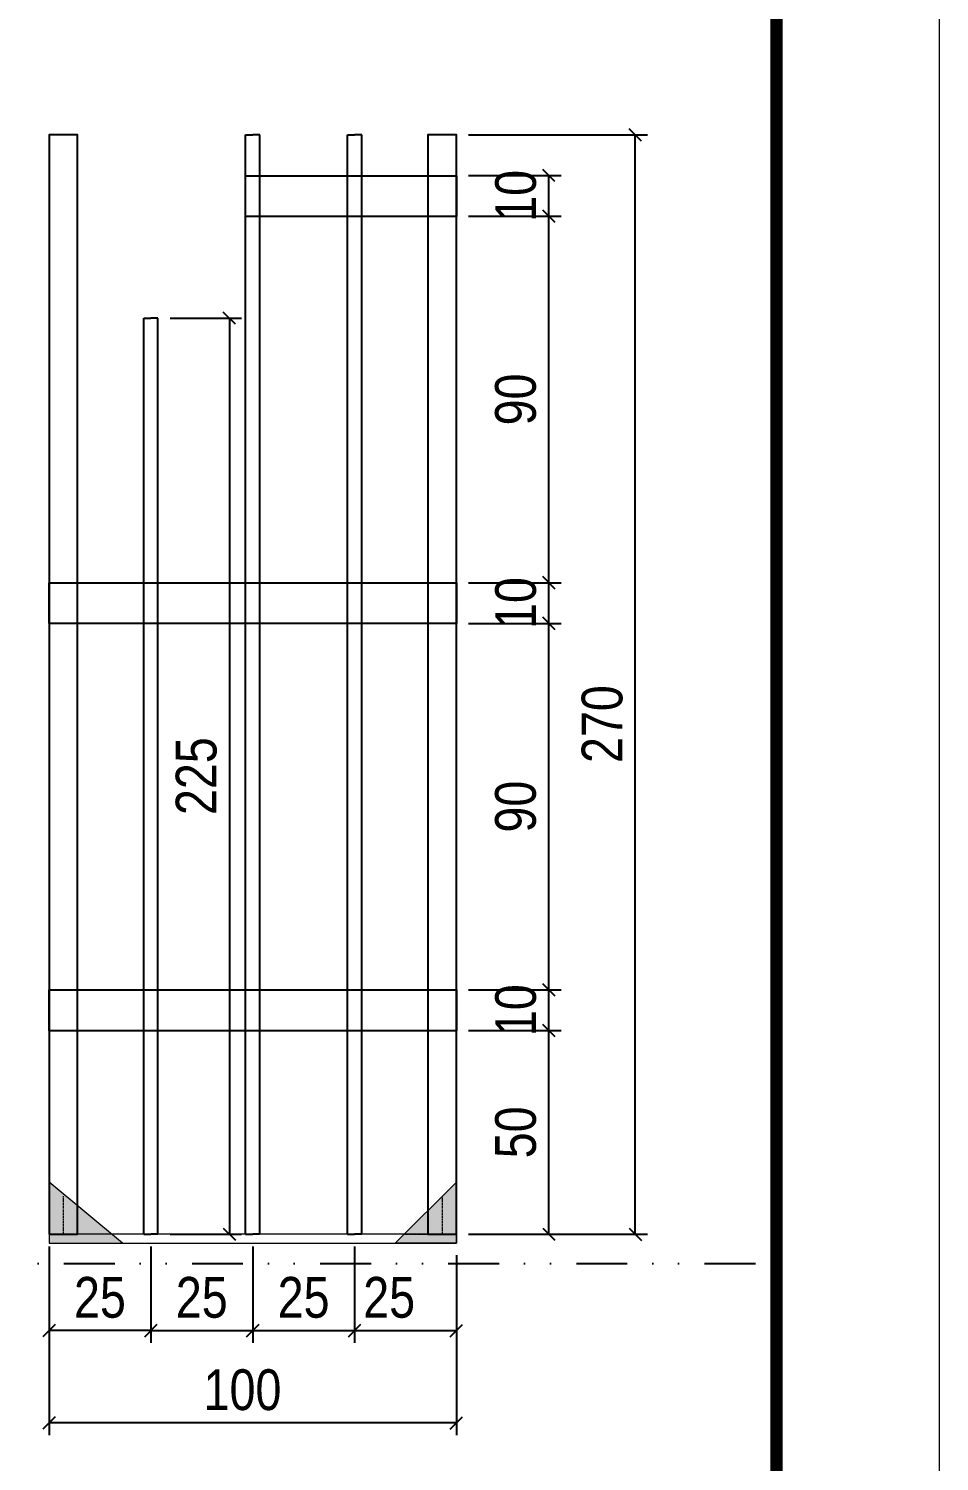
# Model space of a CAD drawing. Extents: x 14400 to 27878, y -21631 to 6985.
# Drawn here: x 18844.9 to 19068.5, y -14448.9 to -14097.1 of the extents above; entities that cross this region are included whole.
import ezdxf

# ---------------------------------------------------------------- set-up
doc = ezdxf.new("R2010")
doc.units = 0
for name, pattern in [('DASHED', [0.75, 0.5, -0.25]), ('DIVIDE2', [0.625, 0.25, -0.125, 0, -0.125, 0, -0.125]), ('HIDDEN', [0.375, 0.25, -0.125])]:
    doc.linetypes.add(name, pattern=pattern)
for name, color, linetype in [('COTA', 241, 'Continuous'), ('Nível', 160, 'Continuous'), ('SARR_2.2x10', 60, 'Continuous'), ('SARR_3.5x7', 81, 'Continuous'), ('SARR_7x7', 40, 'Continuous')]:
    doc.layers.add(name, color=color, linetype=linetype)
for name, color, linetype, lineweight in [('Folhas', 255, 'Continuous', 9), ('Madeira', 126, 'Continuous', 18), ('Sarr 2.2x7', 40, 'Continuous', 9), ('SARRAFO DE PRESSAO', 251, 'DASHED', 9)]:
    doc.layers.add(name, color=color, linetype=linetype, lineweight=lineweight)
doc.styles.add('COTA TECNICA', font='techl___.ttf', dxfattribs={"height": 10})
doc.dimstyles.new('PAINEL', dxfattribs={"dimtxt": 10, "dimasz": 3, "dimexe": 3, "dimexo": 3, "dimgap": 3, "dimtad": 1, "dimdec": 1, "dimzin": 12, "dimdsep": 46, "dimtxsty": 'COTA TECNICA', "dimblk1": 'OBLIQUE', "dimblk2": 'OBLIQUE', "dimsah": 1, "dimcen": 0.9, "dimclrd": 4, "dimclre": 4, "dimclrt": 240, "dimadec": 1, "dimazin": 3, "dimtfac": 1, "dimtdec": 1, "dimtmove": 0, "dimatfit": 3, "dimfxl": 1, "dimtolj": 1, "dimtzin": 12, "dimarcsym": 0})

# ---------------------------------------------------------------- blocks, each defined once
blk = doc.blocks.new('9999999999')
at = {"layer": 'Folhas'}
blk.add_lwpolyline([(98138.98, 34190.21), (99623.98, 34190.21), (99623.98, 35240.21), (98138.98, 35240.21)], close=True, dxfattribs=at)
at = {"layer": 'Folhas', "color": 30, "const_width": 3}
blk.add_lwpolyline([(98213.98, 34230.21), (99583.98, 34230.21), (99583.98, 35200.21), (98213.98, 35200.21)], close=True, dxfattribs=at)
blk = doc.blocks.new('_Oblique')
at = {"color": 0, "linetype": 'ByBlock', "lineweight": -2}
blk.add_line((-0.5, -0.5), (0.5, 0.5), dxfattribs=at)
blk = doc.blocks.new('*D3387')
at = {"layer": 'COTA', "color": 4, "lineweight": -2, "transparency": 16777216}
for p, q in [((18849.91, -14411.34), (18849.91, -14442.52)), ((18949.91, -14411.34), (18949.91, -14442.52)), ((18949.91, -14439.52), (18849.91, -14439.52))]:
    blk.add_line(p, q, dxfattribs=at)
at = {"layer": 'Defpoints', "color": 0, "transparency": 16777216}
for p in [(18849.91, -14408.34), (18949.91, -14408.34), (18849.91, -14439.52)]:
    blk.add_point(p, dxfattribs=at)
at = {"layer": 'COTA', "color": 4, "lineweight": -2, "transparency": 16777216, "xscale": 3, "yscale": 3, "zscale": 3, "rotation": 180}
blk.add_blockref('_Oblique', (18849.91, -14439.52), dxfattribs=at)
at = {"layer": 'COTA', "color": 4, "lineweight": -2, "transparency": 16777216, "xscale": 3, "yscale": 3, "zscale": 3}
blk.add_blockref('_Oblique', (18949.91, -14439.52), dxfattribs=at)
at = {"layer": 'COTA', "color": 240, "transparency": 16777216, "insert": (18897.41, -14431.42), "char_height": 10, "attachment_point": 5, "style": 'COTA TECNICA'}
blk.add_mtext('\\A1;100', dxfattribs=at)
blk = doc.blocks.new('*D3388')
at = {"layer": 'COTA', "color": 4, "lineweight": -2, "transparency": 16777216}
for p, q in [((18849.91, -14396.14), (18849.91, -14419.84)), ((18874.91, -14396.14), (18874.91, -14419.84)), ((18874.91, -14416.84), (18849.91, -14416.84))]:
    blk.add_line(p, q, dxfattribs=at)
at = {"layer": 'Defpoints', "color": 0, "transparency": 16777216}
for p in [(18849.91, -14393.14), (18874.91, -14393.14), (18849.91, -14416.84)]:
    blk.add_point(p, dxfattribs=at)
at = {"layer": 'COTA', "color": 4, "lineweight": -2, "transparency": 16777216, "xscale": 3, "yscale": 3, "zscale": 3, "rotation": 180}
blk.add_blockref('_Oblique', (18849.91, -14416.84), dxfattribs=at)
at = {"layer": 'COTA', "color": 4, "lineweight": -2, "transparency": 16777216, "xscale": 3, "yscale": 3, "zscale": 3}
blk.add_blockref('_Oblique', (18874.91, -14416.84), dxfattribs=at)
at = {"layer": 'COTA', "color": 240, "transparency": 16777216, "insert": (18862.41, -14408.73), "char_height": 10, "attachment_point": 5, "style": 'COTA TECNICA'}
blk.add_mtext('\\A1;25', dxfattribs=at)
blk = doc.blocks.new('*D3389')
at = {"layer": 'COTA', "color": 4, "lineweight": -2, "transparency": 16777216}
for p, q in [((18924.91, -14396.14), (18924.91, -14419.84)), ((18949.91, -14398.34), (18949.91, -14419.84)), ((18924.91, -14416.84), (18949.91, -14416.84))]:
    blk.add_line(p, q, dxfattribs=at)
at = {"layer": 'Defpoints', "color": 0, "transparency": 16777216}
for p in [(18924.91, -14393.14), (18949.91, -14395.34), (18949.91, -14416.84)]:
    blk.add_point(p, dxfattribs=at)
at = {"layer": 'COTA', "color": 4, "lineweight": -2, "transparency": 16777216, "xscale": 3, "yscale": 3, "zscale": 3, "rotation": 180}
blk.add_blockref('_Oblique', (18924.91, -14416.84), dxfattribs=at)
at = {"layer": 'COTA', "color": 4, "lineweight": -2, "transparency": 16777216, "xscale": 3, "yscale": 3, "zscale": 3}
blk.add_blockref('_Oblique', (18949.91, -14416.84), dxfattribs=at)
at = {"layer": 'COTA', "color": 240, "transparency": 16777216, "insert": (18933.41, -14408.73), "char_height": 10, "attachment_point": 5, "style": 'COTA TECNICA'}
blk.add_mtext('\\A1;25', dxfattribs=at)
blk = doc.blocks.new('*D3390')
at = {"layer": 'COTA', "color": 4, "lineweight": -2, "transparency": 16777216}
for p, q in [((18874.91, -14396.14), (18874.91, -14419.84)), ((18899.91, -14396.14), (18899.91, -14419.84)), ((18874.91, -14416.84), (18899.91, -14416.84))]:
    blk.add_line(p, q, dxfattribs=at)
at = {"layer": 'Defpoints', "color": 0, "transparency": 16777216}
for p in [(18874.91, -14393.14), (18899.91, -14393.14), (18899.91, -14416.84)]:
    blk.add_point(p, dxfattribs=at)
at = {"layer": 'COTA', "color": 4, "lineweight": -2, "transparency": 16777216, "xscale": 3, "yscale": 3, "zscale": 3, "rotation": 180}
blk.add_blockref('_Oblique', (18874.91, -14416.84), dxfattribs=at)
at = {"layer": 'COTA', "color": 4, "lineweight": -2, "transparency": 16777216, "xscale": 3, "yscale": 3, "zscale": 3}
blk.add_blockref('_Oblique', (18899.91, -14416.84), dxfattribs=at)
at = {"layer": 'COTA', "color": 240, "transparency": 16777216, "insert": (18887.41, -14408.73), "char_height": 10, "attachment_point": 5, "style": 'COTA TECNICA'}
blk.add_mtext('\\A1;25', dxfattribs=at)
blk = doc.blocks.new('*D3391')
at = {"layer": 'COTA', "color": 4, "lineweight": -2, "transparency": 16777216}
for p, q in [((18952.91, -14343.14), (18975.61, -14343.14)), ((18972.61, -14393.14), (18972.61, -14343.14)), ((18952.91, -14393.14), (18975.61, -14393.14))]:
    blk.add_line(p, q, dxfattribs=at)
at = {"layer": 'Defpoints', "color": 0, "transparency": 16777216}
for p in [(18949.91, -14343.14), (18972.61, -14343.14), (18949.91, -14393.14)]:
    blk.add_point(p, dxfattribs=at)
at = {"layer": 'COTA', "color": 4, "lineweight": -2, "transparency": 16777216, "xscale": 3, "yscale": 3, "zscale": 3}
for p, rotation in [((18972.61, -14343.14), 90), ((18972.61, -14393.14), 270)]:
    blk.add_blockref('_Oblique', p, dxfattribs=dict(at, rotation=rotation))
at = {"layer": 'COTA', "color": 240, "transparency": 16777216, "insert": (18964.5, -14368.14), "char_height": 10, "attachment_point": 5, "rotation": 90, "style": 'COTA TECNICA'}
blk.add_mtext('\\A1;50', dxfattribs=at)
blk = doc.blocks.new('*D3392')
at = {"layer": 'COTA', "color": 4, "lineweight": -2, "transparency": 16777216}
for p, q in [((18899.91, -14396.14), (18899.91, -14419.84)), ((18924.91, -14396.14), (18924.91, -14419.84)), ((18899.91, -14416.84), (18924.91, -14416.84))]:
    blk.add_line(p, q, dxfattribs=at)
at = {"layer": 'Defpoints', "color": 0, "transparency": 16777216}
for p in [(18899.91, -14393.14), (18924.91, -14393.14), (18924.91, -14416.84)]:
    blk.add_point(p, dxfattribs=at)
at = {"layer": 'COTA', "color": 4, "lineweight": -2, "transparency": 16777216, "xscale": 3, "yscale": 3, "zscale": 3, "rotation": 180}
blk.add_blockref('_Oblique', (18899.91, -14416.84), dxfattribs=at)
at = {"layer": 'COTA', "color": 4, "lineweight": -2, "transparency": 16777216, "xscale": 3, "yscale": 3, "zscale": 3}
blk.add_blockref('_Oblique', (18924.91, -14416.84), dxfattribs=at)
at = {"layer": 'COTA', "color": 240, "transparency": 16777216, "insert": (18912.41, -14408.73), "char_height": 10, "attachment_point": 5, "style": 'COTA TECNICA'}
blk.add_mtext('\\A1;25', dxfattribs=at)
blk = doc.blocks.new('*D3393')
at = {"layer": 'COTA', "color": 4, "lineweight": -2, "transparency": 16777216}
for p, q in [((18952.91, -14333.14), (18975.61, -14333.14)), ((18972.61, -14343.14), (18972.61, -14333.14)), ((18952.91, -14343.14), (18975.61, -14343.14))]:
    blk.add_line(p, q, dxfattribs=at)
at = {"layer": 'Defpoints', "color": 0, "transparency": 16777216}
for p in [(18949.91, -14333.14), (18972.61, -14333.14), (18949.91, -14343.14)]:
    blk.add_point(p, dxfattribs=at)
at = {"layer": 'COTA', "color": 4, "lineweight": -2, "transparency": 16777216, "xscale": 3, "yscale": 3, "zscale": 3}
for p, rotation in [((18972.61, -14333.14), 90), ((18972.61, -14343.14), 270)]:
    blk.add_blockref('_Oblique', p, dxfattribs=dict(at, rotation=rotation))
at = {"layer": 'COTA', "color": 240, "transparency": 16777216, "insert": (18964.51, -14338.14), "char_height": 10, "attachment_point": 5, "rotation": 90, "style": 'COTA TECNICA'}
blk.add_mtext('\\A1;10', dxfattribs=at)
blk = doc.blocks.new('*D3394')
at = {"layer": 'COTA', "color": 4, "lineweight": -2, "transparency": 16777216}
for p, q in [((18952.91, -14243.14), (18975.61, -14243.14)), ((18972.61, -14333.14), (18972.61, -14243.14)), ((18952.91, -14333.14), (18975.61, -14333.14))]:
    blk.add_line(p, q, dxfattribs=at)
at = {"layer": 'Defpoints', "color": 0, "transparency": 16777216}
for p in [(18949.91, -14243.14), (18972.61, -14243.14), (18949.91, -14333.14)]:
    blk.add_point(p, dxfattribs=at)
at = {"layer": 'COTA', "color": 4, "lineweight": -2, "transparency": 16777216, "xscale": 3, "yscale": 3, "zscale": 3}
for p, rotation in [((18972.61, -14243.14), 90), ((18972.61, -14333.14), 270)]:
    blk.add_blockref('_Oblique', p, dxfattribs=dict(at, rotation=rotation))
at = {"layer": 'COTA', "color": 240, "transparency": 16777216, "insert": (18964.48, -14288.14), "char_height": 10, "attachment_point": 5, "rotation": 90, "style": 'COTA TECNICA'}
blk.add_mtext('\\A1;90', dxfattribs=at)
blk = doc.blocks.new('*D3395')
at = {"layer": 'COTA', "color": 4, "lineweight": -2, "transparency": 16777216}
for p, q in [((18952.91, -14233.14), (18975.61, -14233.14)), ((18972.61, -14243.14), (18972.61, -14233.14)), ((18952.91, -14243.14), (18975.61, -14243.14))]:
    blk.add_line(p, q, dxfattribs=at)
at = {"layer": 'Defpoints', "color": 0, "transparency": 16777216}
for p in [(18949.91, -14233.14), (18972.61, -14233.14), (18949.91, -14243.14)]:
    blk.add_point(p, dxfattribs=at)
at = {"layer": 'COTA', "color": 4, "lineweight": -2, "transparency": 16777216, "xscale": 3, "yscale": 3, "zscale": 3}
for p, rotation in [((18972.61, -14233.14), 90), ((18972.61, -14243.14), 270)]:
    blk.add_blockref('_Oblique', p, dxfattribs=dict(at, rotation=rotation))
at = {"layer": 'COTA', "color": 240, "transparency": 16777216, "insert": (18964.51, -14238.14), "char_height": 10, "attachment_point": 5, "rotation": 90, "style": 'COTA TECNICA'}
blk.add_mtext('\\A1;10', dxfattribs=at)
blk = doc.blocks.new('*D3396')
at = {"layer": 'COTA', "color": 4, "lineweight": -2, "transparency": 16777216}
for p, q in [((18952.91, -14123.18), (18996.83, -14123.18)), ((18993.83, -14393.18), (18993.83, -14123.18)), ((18952.91, -14393.18), (18996.83, -14393.18))]:
    blk.add_line(p, q, dxfattribs=at)
at = {"layer": 'Defpoints', "color": 0, "transparency": 16777216}
for p in [(18949.91, -14123.18), (18993.83, -14123.18), (18949.91, -14393.18)]:
    blk.add_point(p, dxfattribs=at)
at = {"layer": 'COTA', "color": 4, "lineweight": -2, "transparency": 16777216, "xscale": 3, "yscale": 3, "zscale": 3}
for p, rotation in [((18993.83, -14123.18), 90), ((18993.83, -14393.18), 270)]:
    blk.add_blockref('_Oblique', p, dxfattribs=dict(at, rotation=rotation))
at = {"layer": 'COTA', "color": 240, "transparency": 16777216, "insert": (18985.73, -14267.88), "char_height": 10, "attachment_point": 5, "rotation": 90, "style": 'COTA TECNICA'}
blk.add_mtext('\\A1;270', dxfattribs=at)
blk = doc.blocks.new('*D3413')
at = {"layer": 'COTA', "color": 4, "lineweight": -2, "transparency": 16777216}
for p, q in [((18952.91, -14143.14), (18975.61, -14143.14)), ((18972.61, -14233.14), (18972.61, -14143.14)), ((18952.91, -14233.14), (18975.61, -14233.14))]:
    blk.add_line(p, q, dxfattribs=at)
at = {"layer": 'Defpoints', "color": 0, "transparency": 16777216}
for p in [(18949.91, -14143.14), (18972.61, -14143.14), (18949.91, -14233.14)]:
    blk.add_point(p, dxfattribs=at)
at = {"layer": 'COTA', "color": 4, "lineweight": -2, "transparency": 16777216, "xscale": 3, "yscale": 3, "zscale": 3}
for p, rotation in [((18972.61, -14143.14), 90), ((18972.61, -14233.14), 270)]:
    blk.add_blockref('_Oblique', p, dxfattribs=dict(at, rotation=rotation))
at = {"layer": 'COTA', "color": 240, "transparency": 16777216, "insert": (18964.48, -14188.14), "char_height": 10, "attachment_point": 5, "rotation": 90, "style": 'COTA TECNICA'}
blk.add_mtext('\\A1;90', dxfattribs=at)
blk = doc.blocks.new('*D3414')
at = {"layer": 'COTA', "color": 4, "lineweight": -2, "transparency": 16777216}
for p, q in [((18952.91, -14133.14), (18975.61, -14133.14)), ((18972.61, -14143.14), (18972.61, -14133.14)), ((18952.91, -14143.14), (18975.61, -14143.14))]:
    blk.add_line(p, q, dxfattribs=at)
at = {"layer": 'Defpoints', "color": 0, "transparency": 16777216}
for p in [(18949.91, -14133.14), (18972.61, -14133.14), (18949.91, -14143.14)]:
    blk.add_point(p, dxfattribs=at)
at = {"layer": 'COTA', "color": 4, "lineweight": -2, "transparency": 16777216, "xscale": 3, "yscale": 3, "zscale": 3}
for p, rotation in [((18972.61, -14133.14), 90), ((18972.61, -14143.14), 270)]:
    blk.add_blockref('_Oblique', p, dxfattribs=dict(at, rotation=rotation))
at = {"layer": 'COTA', "color": 240, "transparency": 16777216, "insert": (18964.51, -14138.14), "char_height": 10, "attachment_point": 5, "rotation": 90, "style": 'COTA TECNICA'}
blk.add_mtext('\\A1;10', dxfattribs=at)
blk = doc.blocks.new('*D3415')
at = {"layer": 'COTA', "color": 4, "lineweight": -2, "transparency": 16777216}
for p, q in [((18879.66, -14168.18), (18897.2, -14168.18)), ((18894.2, -14168.18), (18894.2, -14393.14)), ((18879.66, -14393.14), (18897.2, -14393.14))]:
    blk.add_line(p, q, dxfattribs=at)
at = {"layer": 'Defpoints', "color": 0, "transparency": 16777216}
for p in [(18876.66, -14168.18), (18876.66, -14393.14), (18894.2, -14393.14)]:
    blk.add_point(p, dxfattribs=at)
at = {"layer": 'COTA', "color": 4, "lineweight": -2, "transparency": 16777216, "xscale": 3, "yscale": 3, "zscale": 3}
for p, rotation in [((18894.2, -14168.18), 90), ((18894.2, -14393.14), 270)]:
    blk.add_blockref('_Oblique', p, dxfattribs=dict(at, rotation=rotation))
at = {"layer": 'COTA', "color": 240, "transparency": 16777216, "insert": (18886.09, -14280.66), "char_height": 10, "attachment_point": 5, "rotation": 90, "style": 'COTA TECNICA'}
blk.add_mtext('\\A1;225', dxfattribs=at)

msp = doc.modelspace()

# ---------------------------------------------------------------- hatches: boundary and pattern name
at = {"layer": 'Madeira'}
h = msp.add_hatch(color=252, dxfattribs=at)
h.dxf.hatch_style = 2
h.paths.add_polyline_path([(18849.91, -14380.34), (18849.91, -14395.34), (18867.91, -14395.34)])
h = msp.add_hatch(color=252, dxfattribs=at)
h.dxf.hatch_style = 2
h.paths.add_polyline_path([(18949.91, -14380.34), (18949.91, -14395.34), (18934.91, -14395.34)])

# ---------------------------------------------------------------- linework, layer by layer
at = {"layer": 'Madeira', "color": 1, "linetype": 'HIDDEN'}
for p, q in [((18853.41, -14383.84), (18853.41, -14393.14)), ((18853.41, -14383.84), (18853.41, -14393.14)), ((18946.41, -14383.84), (18946.41, -14393.14)), ((18946.41, -14383.84), (18946.41, -14393.14)), ((18856.91, -14387.34), (18856.91, -14393.14)), ((18859.75, -14393.14), (18849.91, -14393.14)), ((18859.75, -14393.14), (18849.91, -14393.14)), ((18865.71, -14393.14), (18849.91, -14393.14)), ((18937.11, -14393.14), (18949.91, -14393.14)), ((18940.08, -14393.14), (18949.91, -14393.14)), ((18940.08, -14393.14), (18949.91, -14393.14))]:
    msp.add_line(p, q, dxfattribs=at)
at = {"layer": 'Madeira'}
msp.add_line((18849.91, -14393.14), (18849.91, -14395.34), dxfattribs=at)
msp.add_line((18849.91, -14393.14), (18849.91, -14395.34), dxfattribs=at)
msp.add_line((18849.91, -14393.14), (18849.91, -14395.34), dxfattribs=at)
at = {"layer": 'Madeira', "color": 0}
for points in [[(18849.91, -14380.34), (18849.91, -14395.34), (18867.91, -14395.34), (18849.91, -14380.34)], [(18949.91, -14380.34), (18949.91, -14395.34), (18934.91, -14395.34), (18949.91, -14380.34)]]:
    msp.add_lwpolyline(points, dxfattribs=at)
at = {"layer": 'Nível', "color": 4, "linetype": 'DIVIDE2', "ltscale": 50}
msp.add_line((17658.47, -14400.34), (19028.47, -14400.34), dxfattribs=at)
at = {"layer": 'Sarr 2.2x7'}
msp.add_lwpolyline([(18949.91, -14393.14), (18849.91, -14393.14), (18849.91, -14395.34), (18949.91, -14395.34)], close=True, dxfattribs=at)
at = {"layer": 'SARR_2.2x10'}
for points in [[(18898.16, -14133.18), (18949.91, -14133.18), (18949.91, -14143.18), (18898.16, -14143.18)], [(18849.91, -14233.18), (18949.91, -14233.18), (18949.91, -14243.18), (18849.91, -14243.18)], [(18849.91, -14333.18), (18949.91, -14333.18), (18949.91, -14343.18), (18849.91, -14343.18)]]:
    msp.add_lwpolyline(points, close=True, dxfattribs=at)
at = {"layer": 'SARR_3.5x7'}
for p, q in [((18898.16, -14393.14), (18898.16, -14123.18)), ((18898.16, -14123.18), (18899.91, -14123.18)), ((18901.66, -14123.18), (18899.91, -14123.18)), ((18901.66, -14393.14), (18901.66, -14123.18)), ((18923.16, -14393.14), (18923.16, -14123.18)), ((18923.16, -14123.18), (18924.91, -14123.18)), ((18926.66, -14123.18), (18924.91, -14123.18)), ((18926.66, -14393.14), (18926.66, -14123.18)), ((18873.16, -14393.14), (18873.16, -14168.18)), ((18873.16, -14168.18), (18874.91, -14168.18)), ((18876.66, -14168.18), (18874.91, -14168.18)), ((18876.66, -14393.14), (18876.66, -14168.18)), ((18873.16, -14393.14), (18874.91, -14393.14)), ((18876.66, -14393.14), (18874.91, -14393.14)), ((18898.16, -14393.14), (18899.91, -14393.14)), ((18901.66, -14393.14), (18899.91, -14393.14)), ((18923.16, -14393.14), (18924.91, -14393.14)), ((18926.66, -14393.14), (18924.91, -14393.14))]:
    msp.add_line(p, q, dxfattribs=at)
at = {"layer": 'SARR_7x7'}
for points in [[(18849.91, -14393.14), (18856.91, -14393.14), (18856.91, -14123.18), (18849.91, -14123.18)], [(18942.91, -14393.14), (18949.91, -14393.14), (18949.91, -14123.18), (18942.91, -14123.18)]]:
    msp.add_lwpolyline(points, close=True, dxfattribs=at)

# ---------------------------------------------------------------- block references
at = {"layer": 'SARRAFO DE PRESSAO', "color": 6, "linetype": 'ByBlock'}
msp.add_blockref('9999999999', (-80555.51, -48929.83), dxfattribs=at)

# ---------------------------------------------------------------- dimensions: what is measured, and where the dimension line sits
at = {"layer": 'COTA'}
for base, p1, p2, angle, picture, middle in [((18993.83, -14123.18), (18949.91, -14393.18), (18949.91, -14123.18), 90, '*D3396', (18993.83, -14267.88)), ((18972.61, -14133.14), (18949.91, -14143.14), (18949.91, -14133.14), 90, '*D3414', (18972.61, -14138.14)), ((18972.61, -14233.14), (18949.91, -14243.14), (18949.91, -14233.14), 90, '*D3395', (18972.61, -14238.14)), ((18972.61, -14333.14), (18949.91, -14343.14), (18949.91, -14333.14), 90, '*D3393', (18972.61, -14338.14)), ((18849.91, -14439.52), (18949.91, -14408.34), (18849.91, -14408.34), 180, '*D3387', (18897.41, -14439.52))]:
    dim = msp.add_linear_dim(base=base, p1=p1, p2=p2, angle=angle, dimstyle='PAINEL', override={"dimtmove": 1}, dxfattribs=at)
    dim.commit()
    dim.dimension.update_dxf_attribs({"geometry": picture, "text_midpoint": middle, "dimtype": 160})
for base, p1, p2, angle, picture, middle in [((18972.61, -14143.14), (18949.91, -14233.14), (18949.91, -14143.14), 90, '*D3413', (18964.48, -14188.14)), ((18972.61, -14243.14), (18949.91, -14333.14), (18949.91, -14243.14), 90, '*D3394', (18964.48, -14288.14)), ((18972.61, -14343.14), (18949.91, -14393.14), (18949.91, -14343.14), 90, '*D3391', (18964.5, -14368.14)), ((18849.91, -14416.84), (18874.91, -14393.14), (18849.91, -14393.14), 180, '*D3388', (18862.41, -14408.73))]:
    dim = msp.add_linear_dim(base=base, p1=p1, p2=p2, angle=angle, dimstyle='PAINEL', override={"dimtmove": 1}, dxfattribs=at)
    dim.commit()
    dim.dimension.update_dxf_attribs({"geometry": picture, "text_midpoint": middle})
dim = msp.add_linear_dim(base=(18894.2, -14393.14), p1=(18876.66, -14168.18), p2=(18876.66, -14393.14), angle=90, dimstyle='PAINEL', dxfattribs=at)
dim.commit()
dim.dimension.update_dxf_attribs({"geometry": '*D3415', "text_midpoint": (18886.09, -14280.66)})
for base, p1, p2, picture, middle in [((18899.91, -14416.84), (18874.91, -14393.14), (18899.91, -14393.14), '*D3390', (18887.41, -14408.73)), ((18924.91, -14416.84), (18899.91, -14393.14), (18924.91, -14393.14), '*D3392', (18912.41, -14408.73))]:
    dim = msp.add_linear_dim(base=base, p1=p1, p2=p2, dimstyle='PAINEL', override={"dimtmove": 1}, dxfattribs=at)
    dim.commit()
    dim.dimension.update_dxf_attribs({"geometry": picture, "text_midpoint": middle})
dim = msp.add_linear_dim(base=(18949.91, -14416.84), p1=(18924.91, -14393.14), p2=(18949.91, -14395.34), dimstyle='PAINEL', override={"dimtmove": 1}, dxfattribs=at)
dim.commit()
dim.dimension.update_dxf_attribs({"geometry": '*D3389', "text_midpoint": (18933.41, -14416.84), "dimtype": 160})

doc.saveas('drawing.dxf')
